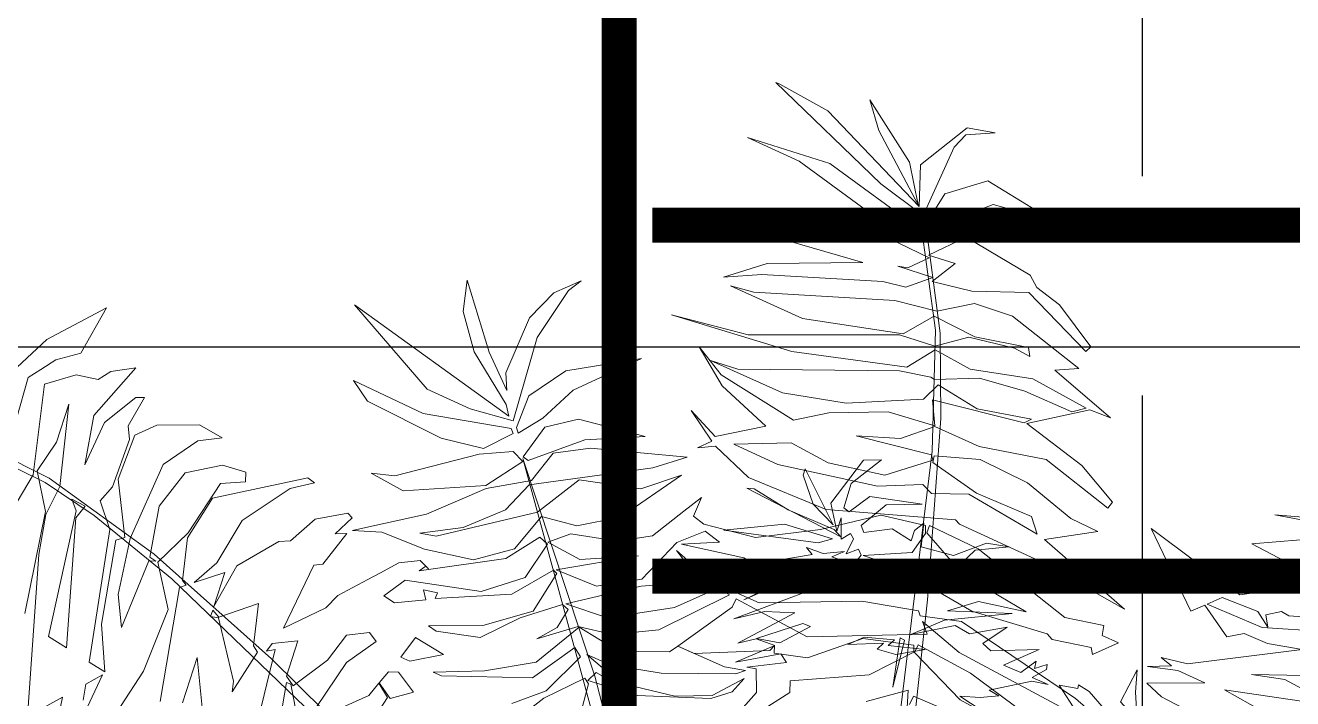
# Model space of a CAD drawing. Header units: millimetres. Extents: x 148480 to 578986, y 39883 to 155062.
# Drawn here: x 242504 to 243588, y 102035 to 102611 of the extents above; entities that cross this region are included whole.
import ezdxf

# ---------------------------------------------------------------- set-up
doc = ezdxf.new("R2010")
doc.units = ezdxf.units.MM
doc.linetypes.add('CENTER', pattern=[2, 1.25, -0.25, 0.25, -0.25])
doc.linetypes.add('HIDDEN', pattern=[0.375, 0.25, -0.125])
for name, color, linetype in [('CEN', 252, 'CENTER'), ('CET color Black or White', 7, 'Continuous'), ('Flooring', 44, 'Continuous'), ('Layer2', 4, 'Continuous'), ('Layer4', 6, 'Continuous'), ('M-HVAC VRV PIPE', 4, 'Continuous'), ('M-HVAC-SUPPLY AIR DUCT', 4, 'Continuous')]:
    doc.layers.add(name, color=color, linetype=linetype)
doc.styles.add('ROMAND', font='romand__.ttf')
doc.dimstyles.new('Vayucon', dxfattribs={"dimtxt": 200, "dimasz": 150, "dimexe": 0, "dimexo": 0, "dimgap": 9e-05, "dimtad": 1, "dimdec": 0, "dimrnd": 5, "dimzin": 0, "dimdsep": 46, "dimtxsty": 'ROMAND', "dimcen": 90, "dimclrd": 42, "dimclre": 8, "dimclrt": 7, "dimadec": 0, "dimazin": 0, "dimtfac": 1, "dimtdec": 0, "dimtofl": 0, "dimtmove": 1, "dimatfit": 0, "dimfxl": 1, "dimtolj": 1, "dimtzin": 0, "dimarcsym": 0})

# ---------------------------------------------------------------- blocks, each defined once
blk = doc.blocks.new('GFC1')
at = {"layer": 'CEN', "color": 8, "linetype": 'HIDDEN', "lineweight": 0, "ltscale": 1500}
for p, q in [((315644.3, 100526.4), (315644.3, 105940.7)), ((315672.7, 103425.7), (321400.9, 103425.7)), ((315672.7, 103125.7), (321400.9, 103125.7))]:
    blk.add_line(p, q, dxfattribs=at)
at = {"layer": 'CET color Black or White', "color": 8, "linetype": 'Continuous', "lineweight": 18}
for points in [[(315966, 103504.7), (315941.8, 103509), (315902.1, 103477.3), (315900.9, 103441.8), (315822.8, 103523.4), (315781.6, 103546.3), (315778.4, 103547.6), (315868, 103461), (315904.3, 103434), (315930.9, 103492.5), (315940.7, 103503), (315966, 103504.7)], [(315900.1, 103443), (315892.7, 103479.6), (315858.7, 103532.8), (315866.5, 103506.6), (315900.1, 103443)], [(315901.7, 103422), (315824.6, 103478.6), (315754.1, 103500.7), (315798.3, 103480.6), (315871.7, 103426.5), (315901.7, 103422)], [(316020.4, 103421.7), (316015.6, 103429.4), (315959.6, 103463.6), (315922.8, 103452.6), (315905.4, 103424.5), (315908, 103421.9), (315964.2, 103443.4), (316005.6, 103431.9), (316020.4, 103421.7)], [(315912.7, 103380.9), (315882.7, 103390.8), (315891.1, 103389.4), (315909.5, 103397.9), (315848.1, 103427.4), (315757.6, 103417.1), (315787.8, 103412.7), (315852.6, 103393.8), (315770.9, 103393), (315733.5, 103381.4), (315766.3, 103383.7), (315869.9, 103377.5), (315889.4, 103372.7), (315912.7, 103380.9)], [(316047.7, 103321.7), (316020.8, 103357.6), (316001.6, 103372.4), (315995.8, 103383.1), (315941.2, 103415.4), (315909, 103400.1), (315931.8, 103392.9), (315912.1, 103377.6), (315946, 103369.4), (315994.6, 103368.2), (316043.3, 103317.7), (316047.7, 103321.7)], [(315611.7, 103378.2), (315588.4, 103367.9), (315567.7, 103346.6), (315547.4, 103299.6), (315548.4, 103284.3), (315533.2, 103317.1), (315514.3, 103378.7), (315510.8, 103351.8), (315520.3, 103317.5), (315547.6, 103272.4), (315549.9, 103262.4), (315417.9, 103357.5), (315480.2, 103285.5), (315517, 103268.6), (315553.6, 103258.4), (315574.3, 103329.8), (315601.1, 103370), (315611.7, 103378.2)], [(316076.4, 103097.4), (316008.1, 103157), (316053.7, 103163.7), (316030.6, 103174.8), (315993.6, 103205.3), (315953, 103225.5), (315913.6, 103228.6), (315912.6, 103222.7), (315949.9, 103196.6), (315997, 103176.6), (316001.8, 103161.5), (315943.3, 103195.7), (315911.4, 103196.2), (315904.1, 103204.1), (315865.2, 103202.6), (315780, 103221.1), (315742.3, 103238.6), (315791.3, 103239.6), (315823, 103222.4), (315871.4, 103211.9), (315912.6, 103224.8), (315911.4, 103229.3), (315847.1, 103245.5), (315885, 103243.4), (315914.3, 103253.6), (315952.2, 103236.4), (316009.5, 103225.3), (316062.1, 103183.8), (316066.3, 103188.9), (316040, 103220.3), (315993, 103256.1), (316046.9, 103267.9), (316064.4, 103260.9), (316016.9, 103301.7), (316037.4, 103303.3), (315980.8, 103347.9), (315948.1, 103358.7), (315915.9, 103352.3), (315880.2, 103361.4), (315759.4, 103368.5), (315739.4, 103373.8), (315801.2, 103345.8), (315887.3, 103332.9), (315913.8, 103347.8), (315948.4, 103330.4), (315994.4, 103321.2), (315995.4, 103313.4), (315982.4, 103320.7), (315943.3, 103330), (315914.2, 103322.2), (315884.1, 103331.9), (315754.6, 103331.9), (315689, 103349.1), (315792, 103317.8), (315890.2, 103304.3), (315914.7, 103319.2), (315944.5, 103302.7), (315998.2, 103294.4), (316043.7, 103269.3), (316031.3, 103266.2), (315991.3, 103283.9), (315952.6, 103294.9), (315914, 103293.7), (315910.9, 103295.9), (315884.2, 103301.1), (315745.8, 103302.6), (315722.4, 103309.9), (315784, 103282.4), (315838.4, 103273.6), (315904.7, 103277), (315917.2, 103289.3), (315950.6, 103268.7), (315996.9, 103259.8), (315990.7, 103256.7), (315912.4, 103276.4), (315914.2, 103254.2), (315874.3, 103266), (315823.5, 103265.2), (315793.5, 103258.9), (315731.5, 103297.8), (315712.8, 103321.8), (315732.5, 103288.5), (315769.8, 103253.9), (315726.5, 103244.9), (315705.8, 103267.2), (315723.7, 103241.1), (315711.4, 103235.3), (315726.6, 103236.9), (315754.9, 103210.1), (315821.4, 103182.7), (315931.9, 103173.8), (315935.4, 103170), (316003.5, 103138.7), (316076.4, 103097.4)], [(315205.9, 103355.1), (315155, 103327.9), (315129.5, 103304.3), (315098.8, 103299.7), (315089.4, 103266.3), (315102.1, 103232.7), (315109.2, 103256.6), (315119.6, 103224.9), (315102.8, 103201.1), (315100.1, 103127.6), (315093.6, 103079), (315098.3, 103038.2), (315098.7, 103082.4), (315119, 103224.9), (315139, 103295.4), (315149.8, 103302.4), (315149.8, 103302.4), (315162.7, 103310.7), (315184, 103316.4), (315205.9, 103355.1)], [(315663.5, 103311.6), (315598.7, 103301.2), (315567.2, 103279.8), (315556.5, 103252.6), (315557.9, 103247.8), (315579.2, 103260.8), (315605.1, 103284.6), (315663.5, 103311.6)], [(315553.8, 103247.5), (315552, 103251.8), (315476.7, 103264.6), (315417.1, 103292.8), (315429.2, 103275.2), (315492.1, 103243.6), (315528.4, 103234.7), (315553.8, 103247.5)], [(315666.6, 103245.1), (315609.5, 103259.9), (315580.8, 103252.9), (315562.2, 103227.7), (315566.5, 103224.6), (315614.9, 103242.2), (315666.6, 103245.1)], [(315702.4, 103227.4), (315619.9, 103235), (315587.9, 103230.8), (315569.4, 103207.3), (315530.7, 103200.5), (315479.5, 103178.5), (315432.7, 103168.4), (315432.7, 103168.4), (315416.3, 103164.8), (315441.5, 103163.1), (315477.9, 103148.8), (315519.8, 103139.7), (315554.7, 103148.9), (315578, 103176.5), (315608.2, 103168.7), (315645.6, 103176.2), (315697.6, 103211.9), (315663, 103200.2), (315610.1, 103207.9), (315574.4, 103180.3), (315487.9, 103159.7), (315474, 103162.5), (315510.8, 103167.1), (315547.2, 103182.4), (315567.4, 103203.7), (315673.2, 103218.2), (315702.4, 103227.4)], [(315562, 103223.7), (315553.8, 103232.1), (315524.7, 103229.9), (315452.5, 103211.3), (315432.2, 103213.8), (315459.7, 103198.5), (315530.2, 103203.1), (315562, 103223.7)], [(315827.4, 103169.4), (315803.5, 103217.3), (315801.8, 103211.9), (315810.2, 103187.3), (315827.4, 103169.4)], [(315903.2, 103120.3), (315903.6, 103126.4), (315853, 103143.3), (315894.8, 103145.8), (315906.2, 103162.1), (315906.3, 103169), (315868.2, 103177.9), (315816.4, 103165.6), (315761, 103158.6), (315716.7, 103170), (315708, 103176.9), (315714.8, 103193), (315699.7, 103181.1), (315699.7, 103181.1), (315672.9, 103160), (315643, 103155.4), (315602.9, 103161.9), (315583.2, 103154.8), (315610.6, 103139.8), (315660.9, 103142.9), (315590.4, 103131), (315624.9, 103117.1), (315663.6, 103123.1), (315693.7, 103154.5), (315717.9, 103164.2), (315730.2, 103154.7), (315697.5, 103152.9), (315750.9, 103141.3), (315768.7, 103130.3), (315803.2, 103119.2), (315856.4, 103114), (315903.2, 103120.3)], [(315834, 103159.2), (315828.3, 103165.4), (315788.9, 103182.2), (315759.7, 103200.4), (315753.6, 103201), (315834, 103159.2)], [(315171.7, 103064.2), (315179.8, 103175.5), (315187.6, 103185.5), (315176.4, 103191.4), (315180, 103181.6), (315156.3, 103073.9), (315171.7, 103064.2)], [(316339.6, 103174.1), (316320.5, 103185.2), (316290.8, 103185.5), (316253.1, 103174.2), (316204.9, 103178.1), (316265.6, 103166.7), (316314.4, 103165.5), (316339.6, 103174.1)], [(315826.9, 103157.6), (315785.7, 103170), (315733.9, 103164.9), (315814.4, 103154), (315826.9, 103157.6)], [(316071.2, 103068.5), (316057.3, 103074.8), (316058.7, 103083.3), (316025.4, 103090.4), (315951.2, 103148.9), (315909.7, 103168.8), (315907.4, 103162.6), (315939.5, 103125.9), (315905.1, 103126.6), (315904.5, 103119.7), (315945.9, 103095.7), (316010.3, 103076.2), (316014.7, 103071.4), (316047.9, 103064.7), (316049.2, 103058.6), (316071.2, 103068.5)], [(315335.1, 103060.5), (315331.6, 103066.1), (315331.6, 103066.1), (315336, 103102.3), (315302, 103090.5), (315296.8, 103096.6), (315295, 103091.2), (315301.7, 103090.1), (315314.4, 103035.8), (315313.4, 103026.7), (315335.1, 103060.5)], [(315808, 103082.5), (315801.4, 103085.1), (315761.8, 103072.2), (315781.8, 103068.5), (315808, 103082.5)], [(315494.1, 103058.6), (315470.1, 103073.2), (315457.6, 103056.3), (315465.3, 103052.8), (315494.1, 103058.6)], [(315906, 103062.8), (315874.3, 103066.4), (315879.8, 103071.1), (315853.9, 103073.5), (315839.8, 103067.3), (315870.4, 103068.2), (315865.1, 103063.2), (315881, 103058.6), (315906, 103062.8)], [(315878.4, 103030.8), (315888.4, 103070.8), (315884.7, 103072.9), (315878.4, 103030.8)], [(316065.6, 102974.4), (316066.3, 102987.1), (316047, 102978.7), (315991.2, 103008.3), (315944.8, 103042.7), (315900, 103066.9), (315897, 103060.3), (315935.9, 103019.9), (315990.6, 102989.8), (316035.9, 102974.6), (316065.6, 102974.4)], [(315468.4, 103026.5), (315455.6, 103043.6), (315447.1, 103043.8), (315439.2, 103034.4), (315448.5, 103020.9), (315468.4, 103026.5)], [(316087.3, 103002.4), (316085.8, 103026.5), (316087.4, 103045.5), (316073.1, 103018.1), (316087.3, 103002.4)]]:
    blk.add_lwpolyline(points, close=True, dxfattribs=at)
for points in [[(315884.5, 102890.8), (315908, 103105.5), (315919.4, 103260.4), (315918.8, 103333.5), (315905.3, 103434.8), (315901.6, 103431.7), (315914.8, 103336.1), (315911.9, 103232.6), (315879.4, 102966.3)], [(315665.5, 102878.5), (315623.6, 103040.2), (315562, 103226.1), (315690.1, 102755.8)], [(315576.9, 102828.1), (315347, 103054.8), (315246.7, 103144.3), (315156.8, 103209.5), (315110.7, 103232.6)], [(315106.4, 103228.9), (315153.4, 103205.6), (315195.3, 103177.4), (315261.9, 103123.4), (315512.5, 102882.1), (315590.8, 102790.4), (315622.4, 102740.4), (315686.1, 102621.3), (315707.3, 102571.3), (315631.4, 102600.1), (315304.7, 102789.1), (315479.6, 102675.9), (315506.3, 102665.3), (315556.8, 102629.8), (315632.9, 102587.1), (315704.6, 102540.5), (315631, 102501.8), (315431, 102429.1), (315244.3, 102380.4), (315043.3, 102345.5)], [(315941.9, 103003.4), (315896.1, 103023), (315892.5, 103016)], [(315890.2, 103008.2), (315891.6, 103028.1), (315855.5, 103018.5)], [(315734.7, 102990.8), (315790.2, 103026.2), (315790.6, 103036.1), (315858, 103041.2), (315896.3, 103060.5), (315896.4, 103066.6), (315852.8, 103072.3), (315805.5, 103055.9), (315776.9, 103059.8), (315777.3, 103066.4), (315773.3, 103062.1), (315708.4, 103059.6), (315694.4, 103065.8), (315741, 103099.1), (315744.5, 103106.2), (315805.2, 103073.6), (315907.8, 103075.9), (315903.6, 103086.9), (315935.2, 103060.2), (316076.6, 102984.4), (316034.6, 103021.1), (315937, 103086.9), (315901.8, 103091.6), (315900.2, 103095.9), (315851.8, 103104.1), (315764, 103102.7), (315746.7, 103110.5), (315749, 103115.1), (315743.2, 103112), (315732.3, 103116.9), (315751.4, 103130), (315722.4, 103122), (315693.5, 103147.7), (315708.9, 103127.4), (315719.2, 103121.2), (315663.1, 103117.2), (315598.7, 103102), (315634.5, 103090), (315691.7, 103098.8), (315728.8, 103115.4), (315738.6, 103109.6), (315678.3, 103079.7), (315638.6, 103075.7), (315609.2, 103082.6), (315574, 103072.1), (315591.4, 103081.8), (315600.7, 103097), (315595.8, 103101.3), (315559.7, 103089.9), (315525.5, 103073.3), (315487.8, 103078.6), (315481.4, 103083), (315527.7, 103083.5), (315570.9, 103095.7), (315590.9, 103127.8), (315588.3, 103130.6), (315552.5, 103110.2), (315487.1, 103106.4), (315489.1, 103111.3), (315476.9, 103114), (315479, 103105.5), (315452.1, 103102.7), (315443, 103108.8), (315461.4, 103122.1), (315526.3, 103112.6), (315563.9, 103124.4), (315583, 103153), (315576.6, 103158.9), (315547.3, 103140.8), (315473.2, 103130.1), (315479.1, 103134.1), (315481.3, 103131.8), (315474.3, 103139), (315455.9, 103137), (315439.7, 103128.3), (315439.7, 103128.3), (315429.4, 103122.8), (315429.4, 103122.8), (315403.7, 103109), (315393.5, 103098.6), (315357.4, 103081.1), (315383.2, 103135), (315390.8, 103136), (315411.4, 103162.1), (315401.4, 103161.7), (315416.1, 103175.4), (315412.3, 103179.5), (315384.3, 103174.4), (315363.3, 103155.9), (315353.3, 103155.2), (315317.3, 103134.4), (315297.8, 103099.7), (315307.2, 103128.7), (315280.8, 103120.1), (315300.4, 103137), (315322, 103173.3), (315362.9, 103200.5), (315383.9, 103205.3), (315378.1, 103209.8), (315296.6, 103192.2), (315275.2, 103158.4), (315270.9, 103121.8), (315274, 103117.9), (315268.4, 103116), (315251.9, 103018.4)], [(315217.9, 103014.3), (315237.6, 103044.3), (315258.7, 103097.1), (315249.9, 103137.7), (315275.7, 103162.8), (315303.4, 103204.8), (315324.8, 103206.2), (315325.2, 103214.5), (315305, 103220.6), (315273.2, 103214.1), (315251, 103185.4), (315243, 103141.8), (315248.2, 103138.4), (315242.1, 103138.6), (315218.8, 103081.6), (315215.9, 103109.8), (315226.1, 103157.8), (315254.4, 103221.2), (315284.1, 103241.3), (315304.9, 103243.8), (315285.6, 103255), (315248.9, 103254.6), (315230.1, 103246.3), (315215.8, 103208.5), (315221.5, 103158.7), (315214, 103156.3), (315201.6, 103084.5), (315204.5, 103043.7), (315191.1, 103052.1), (315208.9, 103165.6), (315200.5, 103190.1), (315211, 103202), (315225.6, 103242.6), (315224.6, 103254.1), (315238.4, 103278.4), (315231, 103278.3), (315204.1, 103257.1), (315187.4, 103220.9), (315195, 103262.9), (315230.9, 103303.7), (315209.5, 103300.5), (315198.9, 103293.7), (315180.1, 103297.9), (315152.9, 103289.8), (315143.3, 103212.2), (315129.5, 103189.2)], [(315136, 103093.7), (315153.7, 103180.9), (315146.6, 103215.7), (315163.2, 103240.1), (315173.8, 103272.7), (315166.1, 103202.3), (315154, 103178.4), (315148, 103144.2), (315138.4, 103005.5), (315168.2, 103022.2), (315158.8, 102976.8)], [(315186.1, 103019.7), (315188.2, 103033.3), (315202.5, 103041.2), (315172.1, 102976.3)], [(315270.9, 103017.3), (315283.6, 103056.2), (315288.5, 103004.8)], [(315374.5, 102976.6), (315363.6, 103033.2), (315360, 103034.8), (315353, 102994.7)], [(315308.1, 102889), (315350.3, 103063), (315342.9, 103061.5), (315347.6, 103067.9), (315369.5, 103070.4), (315360, 103040.2), (315365.6, 103031.9), (315394.8, 103053.7), (315411.3, 103075.2), (315430.8, 103077.5), (315436.4, 103069.8), (315411.3, 103051.9), (315385.2, 103013.3)], [(315391, 103005.9), (315430.2, 103023.7), (315438.9, 103034.1), (315446.2, 103021.8), (315419.1, 102979.9)], [(316226.9, 103156.6), (316185.3, 103153.3), (316219.6, 103135.4), (316208.3, 103132), (316167.4, 103137.4), (316212.7, 103127), (316217.6, 103129.6), (316235.6, 103125)], [(316276.1, 103120.1), (316202.3, 103113.7), (316170.2, 103129.8), (316183.1, 103110.7), (316175.2, 103109.6), (316099.2, 103166.4), (316133.1, 103095.6), (316145.1, 103100.9), (316164, 103073.8), (316178.9, 103076.6), (316198.7, 103067.9), (316228.5, 103063), (316130.4, 103050.6), (316107.9, 103056.2), (316116.7, 103048.9), (316096.2, 103048.3), (316122, 103044.9), (316145.2, 103034.3), (316095.5, 103034.1), (316108, 103022.4), (316139.1, 103006.3)], [(316059.1, 103012.3), (316046.3, 103027), (316037.2, 103032.8), (316036.7, 103029.5), (316020.7, 103032.5), (316035.7, 103009)], [(315953.9, 103011.1), (315935.6, 103023.1), (315952.9, 103022), (315969, 103023.2), (315960.7, 103028), (315997.1, 103035.8), (316011.2, 103033), (315997.4, 103038.9), (316009.9, 103045.8), (316010.4, 103050.2), (315999.5, 103046.8), (316001, 103052.9), (315987.7, 103043.1), (315972.9, 103049.4), (316003.4, 103063), (315962.1, 103061.8), (315955.3, 103068), (315976, 103082), (315943.8, 103076.3), (315931.7, 103083.3), (315893.7, 103075.8), (315922.5, 103088.1), (315980.5, 103093.8), (315925, 103095.9), (315951.6, 103103.9), (315992.3, 103095.2), (315953.9, 103117.9), (315917, 103117.6), (315948.8, 103147.9), (315977.9, 103150.8), (315958.6, 103153.9), (315930.3, 103143.4), (315902.7, 103150.6), (315904.9, 103171), (315897, 103164.6), (315894.1, 103155.9), (315877.8, 103166), (315853.7, 103163), (315851.3, 103168.8), (315872.7, 103186.6), (315903.5, 103187.2), (315858.7, 103193.8), (315841.1, 103180.6), (315836.5, 103184.1), (315842.7, 103204.9), (315868.8, 103225.2), (315853.3, 103224.8), (315825.4, 103187.9), (315830.5, 103164.1), (315834.1, 103175.4), (315834.1, 103157.2), (315842.3, 103162.2), (315844.6, 103157.5), (315838.4, 103144.8), (315848.9, 103148.6), (315851.4, 103143.5), (315843.5, 103133.8), (315854.4, 103137.4), (315859.2, 103130.6), (315851.2, 103124.6), (315840.7, 103137), (315826.2, 103142.2), (315837, 103146.7), (315818.7, 103144.9), (315804.6, 103150.1), (315809.4, 103144.1), (315779.3, 103139.1), (315746.3, 103117.7), (315764, 103126), (315815.6, 103136.4), (315750.9, 103105.4), (315788.4, 103121.9), (315805.5, 103121.1), (315823.3, 103126.8), (315827.9, 103121), (315742.5, 103089.1), (315768.8, 103095.3), (315794.5, 103094.2), (315745.9, 103068.3), (315761.6, 103072.1), (315777.4, 103066.2), (315743.9, 103052.2), (315782.6, 103059.2), (315787.5, 103051.8), (315753.5, 103047.7), (315761.6, 103046.3), (315761.8, 103026), (315761.8, 103026), (315750.4, 103013.4)], [(316226.1, 103000.9), (316195.3, 103009.7), (316162, 103028.4), (316237.4, 103017.4)], [(316240, 103023.1), (316213.7, 103037.2), (316185, 103041.4), (316245.5, 103040.3)], [(316247.6, 103078.2), (316194.1, 103081.8), (316147.3, 103101.8), (316160, 103107.5), (316190.6, 103095.5), (316198.9, 103082), (316197.4, 103092.6), (316210.6, 103095.5), (316217, 103091.6), (316290.4, 103086.7)], [(315656.4, 103009.1), (315636.3, 103030.7), (315617.5, 103036.4), (315624.7, 103043.1), (315659.6, 103023.7), (315722.7, 103021), (315740.9, 103026.7), (315751.3, 103038.1), (315723.9, 103023.6), (315691.9, 103022.9), (315645.4, 103034), (315616.7, 103058.7), (315636.7, 103049.7), (315680.2, 103042.8), (315744.2, 103042), (315752.3, 103044.9), (315734.4, 103048), (315694.4, 103065.8), (315687.4, 103060.8), (315643.9, 103061.5), (315610.2, 103082), (315573.4, 103052.2), (315529.2, 103044.8), (315485.4, 103043.6), (315492.5, 103040.3), (315570.3, 103038.8), (315606.4, 103064.7), (315611.4, 103056.5), (315581.9, 103027.6), (315552.6, 103016.7)], [(315545.2, 102994.2), (315579.8, 103021.3), (315615, 103038.5), (315618, 103033.6), (315610.6, 103005.6)]]:
    blk.add_lwpolyline(points, dxfattribs=at)
at = {"layer": 'Flooring', "color": 8, "linetype": 'HIDDEN', "ltscale": 1500}
blk.add_line((316091.9, 102905.1), (316091.9, 104849.4), dxfattribs=at)
blk = doc.blocks.new('BEAM')
at = {"layer": 'CEN', "color": 11, "linetype": 'HIDDEN', "lineweight": 0, "ltscale": 1500, "const_width": 30}
for points in [[(375644.3, 100526.4), (375644.3, 105940.7)], [(375672.7, 103425.7), (381400.9, 103425.7)], [(375672.7, 103125.7), (381400.9, 103125.7)]]:
    blk.add_lwpolyline(points, dxfattribs=at)
blk = doc.blocks.new('BEE')
at = {"layer": 'M-HVAC VRV PIPE', "linetype": 'Continuous'}
blk.add_blockref('BEAM', (0, 0), dxfattribs=at)

msp = doc.modelspace()

# ---------------------------------------------------------------- block references
at = {"layer": 'Layer4', "linetype": 'Continuous', "rotation": 360}
msp.add_blockref('GFC1', (-72632.4, -986), dxfattribs=at)

# ---------------------------------------------------------------- next in the draw order: block references
at = {"layer": 'Layer2', "linetype": 'Continuous', "rotation": 360}
msp.add_blockref('BEE', (-132632.4, -986), dxfattribs=at)

# ---------------------------------------------------------------- next in the draw order: leaders
at = {"layer": 'M-HVAC-SUPPLY AIR DUCT', "color": 7, "linetype": 'Continuous'}
msp.add_leader([(244780.2, 102335.5), (239177.2, 102335.5)], dimstyle='Vayucon', dxfattribs=at)

doc.saveas('drawing.dxf')
